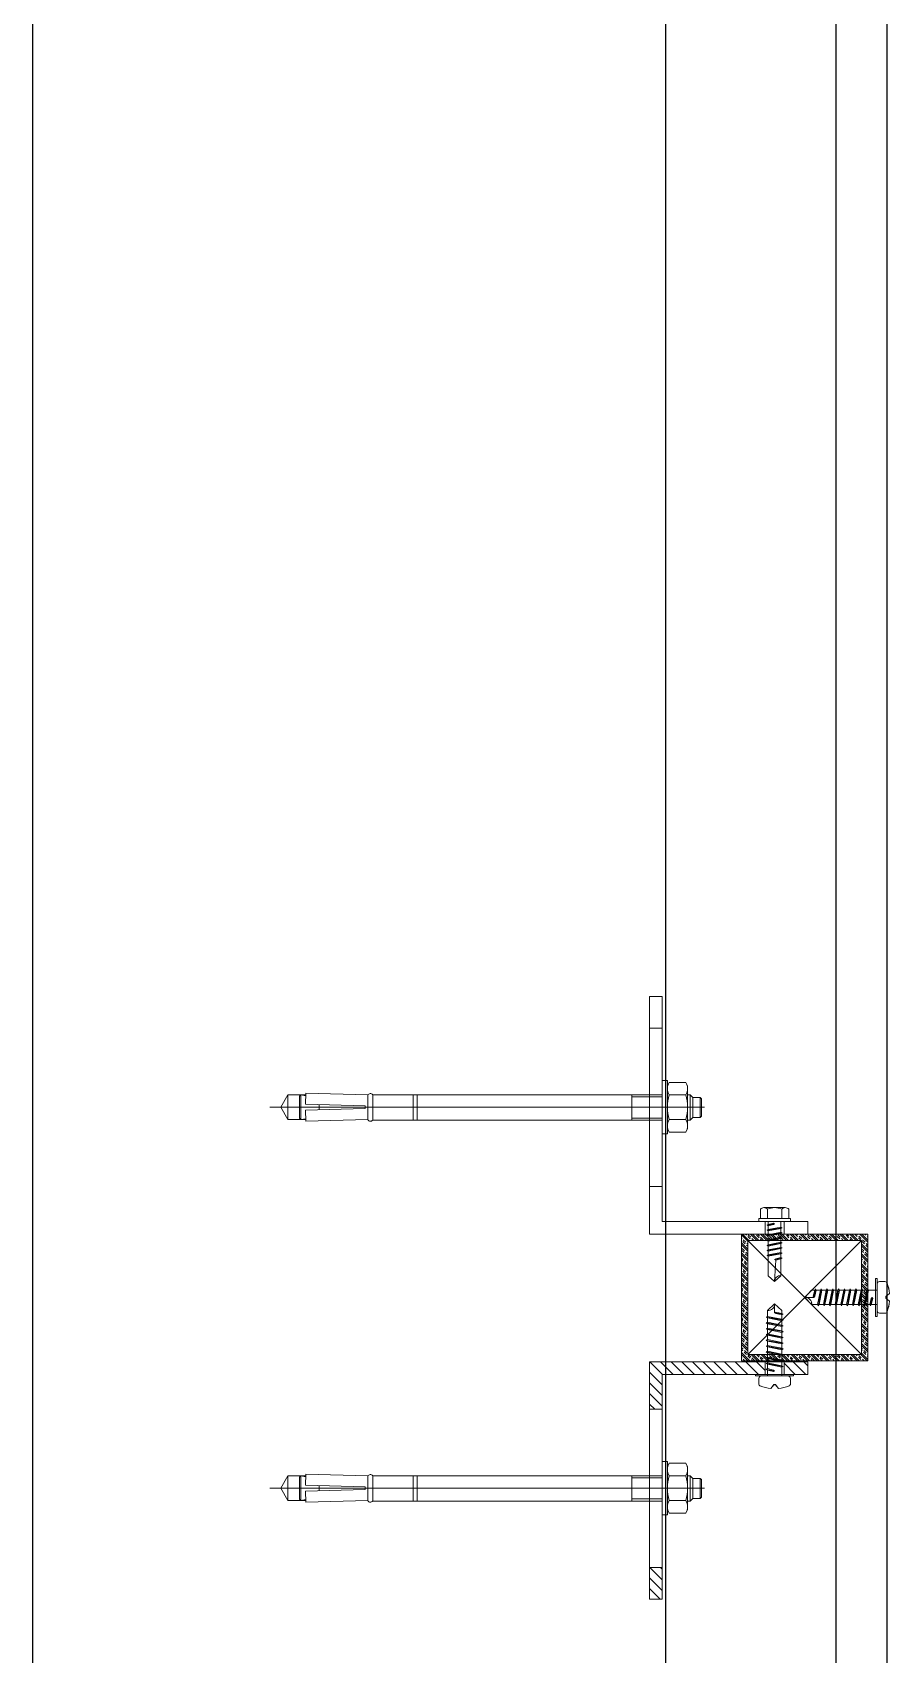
# Model space of a CAD drawing. Header units: millimetres. Extents: x 4688743 to 4806056, y -3017657 to -2960297.
# Drawn here: x 4752452 to 4752723, y -2970836 to -2970324 of the extents above; entities that cross this region are included whole.
import ezdxf

# ---------------------------------------------------------------- set-up
doc = ezdxf.new("R2010")
doc.units = ezdxf.units.MM
doc.header["$MEASUREMENT"] = 0
for name, color, linetype, lineweight in [('B-SECTIONS$0$_FAVETON-Autotaladrante N12 Filete 5.5 mm', 8, 'Continuous', 5), ('CLAYTONE-Pieza', 7, 'Continuous', 9), ('NEI-ALU-CROSS-SECTION', 150, 'Continuous', 5), ('NEI-G-BRACKET-IN PLAN', 115, 'Continuous', 5), ('NEI-G-RCC FASTENER', 253, 'Continuous', 5), ('TAPPING SCREW', 251, 'Continuous', 5)]:
    doc.layers.add(name, color=color, linetype=linetype, lineweight=lineweight)
doc.layers.add('MATEL CLADDING', color=145, linetype='Continuous')
doc.layers.add('wall', color=4, linetype='Continuous')

# ---------------------------------------------------------------- blocks, each defined once
blk = doc.blocks.new('ALU-CROSS-SECTION')
at = {"layer": 'NEI-ALU-CROSS-SECTION'}
h = blk.add_hatch(dxfattribs=at)
h.set_pattern_fill('ANSI33', color=8, scale=0.35, style=0)
h.set_pattern_definition([(45, (-14308.022, -80916.707), (-1.57154482, 1.57154482), []), (45, (-14306.4504, -80916.707), (-1.57154482, 1.57154482), [1.11125, -0.555625])])
h.paths.add_polyline_path([(20, 20), (-20, 20), (-20, -20), (20, -20)])
h.paths.add_polyline_path([(18, -18), (-18, -18), (-18, 18), (18, 18)], flags=16)
at = {"color": 8}
for p, q in [((-18, -18), (18, 18)), ((-18, 18), (18, -18))]:
    blk.add_line(p, q, dxfattribs=at)
for points in [[(-20, -20), (20, -20), (20, 20), (-20, 20)], [(-18, -18), (18, -18), (18, 18), (-18, 18)]]:
    blk.add_lwpolyline(points, close=True)
blk = doc.blocks.new('Autotaladrante N12 Filete 5.5 mm')
at = {"color": 250}
blk.add_lwpolyline([(0.4, -6), (0.1, -6, -0.414214), (0, -5.9), (0, 5.9, -0.414214), (0.1, 6), (0.4, 6, -0.414214), (0.5, 5.9), (0.5, -5.9, -0.414214)], format="xyb", close=True, dxfattribs=at)
at = {"layer": 'TAPPING SCREW'}
for p, q in [((-3.94, 1.25), (-2.75, 0.25)), ((-2.75, 0.25), (-2.75, -0.25)), ((0, 2.29), (1.85, 2.29)), ((1.62, 0), (2.08, 2.69)), ((2.31, 2.29), (3.68, 2.29)), ((4.14, 2.29), (5.51, 2.29)), ((5.98, 2.29), (7.35, 2.29)), ((7.81, 2.29), (9.18, 2.29)), ((9.64, 2.29), (11.01, 2.29)), ((10.56, -2.29), (11.48, 2.29)), ((11.25, 2.69), (11.48, 2.29)), ((11.48, 2.29), (12.85, 2.29)), ((13.31, 2.29), (14.68, 2.29)), ((14.23, -2.29), (15.14, 2.29)), ((14.55, 2.29), (20.7, 2.29)), ((14.91, 2.69), (15.14, 2.29)), ((15.14, 2.29), (16.51, 2.29)), ((16.98, 2.29), (18.35, 2.29)), ((17.66, -2.69), (18.58, 2.69)), ((20.7, 2.29), (22.8, 0)), ((-3.94, -1.25), (-2.75, -0.25)), ((0, -2.29), (2.76, -2.29)), ((3, -2.69), (3.23, -2.29)), ((4.83, -2.69), (5.06, -2.29)), ((6.66, -2.69), (6.89, -2.29)), ((8.5, -2.69), (8.73, -2.29)), ((10.33, -2.69), (10.56, -2.29)), ((10.56, -2.29), (11.93, -2.29)), ((12.39, -2.29), (13.76, -2.29)), ((13.64, -2.29), (20.7, -2.29)), ((14, -2.69), (14.23, -2.29)), ((14.23, -2.29), (15.6, -2.29)), ((16.06, -2.29), (17.43, -2.29)), ((17.89, -2.29), (19.26, -2.29)), ((19.95, 0), (22.8, 0)), ((20.7, -2.29), (22.8, 0))]:
    blk.add_line(p, q, dxfattribs=at)
for points in [[(-0.75, 5), (-2.47, 5)], [(0, 4.25), (0, -4.25)], [(4.6, -2.29), (3.23, -2.29), (4.14, 2.29), (3.91, 2.69), (3, -2.69), (2.76, -2.29), (3.68, 2.29), (3.91, 2.69)], [(6.43, -2.29), (5.06, -2.29), (5.98, 2.29), (5.75, 2.69), (4.83, -2.69), (4.6, -2.29), (5.51, 2.29), (5.75, 2.69)], [(8.26, -2.29), (6.89, -2.29), (7.81, 2.29), (7.58, 2.69), (6.66, -2.69), (6.43, -2.29), (7.35, 2.29), (7.58, 2.69)], [(10.1, -2.29), (8.73, -2.29), (9.64, 2.29), (9.41, 2.69), (8.5, -2.69), (8.26, -2.29), (9.18, 2.29), (9.41, 2.69)], [(13.08, 2.69), (13.31, 2.29), (12.39, -2.29), (12.16, -2.69), (11.93, -2.29), (12.85, 2.29), (13.08, 2.69), (12.16, -2.69)], [(15.83, -2.69), (16.06, -2.29), (16.98, 2.29), (16.75, 2.69), (15.83, -2.69), (15.6, -2.29), (16.51, 2.29), (16.75, 2.69)], [(-0.75, -5), (-2.47, -5)], [(19.95, 0), (19.72, -0.4), (19.26, -2.29), (19.5, -2.69), (19.95, 0), (20.19, -0.4), (19.73, -2.29), (19.5, -2.69)]]:
    blk.add_lwpolyline(points, dxfattribs=at)
for points in [[(2.31, 2.29), (1.85, 0.4), (1.62, 0), (1.39, 0.4), (1.85, 2.29), (2.08, 2.69)], [(10.33, -2.69), (10.1, -2.29), (11.01, 2.29), (11.25, 2.69)], [(13.76, -2.29), (14.68, 2.29), (14.91, 2.69), (14, -2.69)], [(17.89, -2.29), (17.66, -2.69), (17.43, -2.29), (18.35, 2.29), (18.58, 2.69), (18.81, 2.29)]]:
    blk.add_lwpolyline(points, close=True, dxfattribs=at)
for centre, radius, start, end in [((9.02, 0), 13, 159.5169, 174.5435), ((-2.46, 4.24), 0.756, 90.4696, 163.2548), ((-0.76, 4.24), 0.756, 0.4696, 89.5304), ((22.74, 2.05), 2.06, 173.3775, 271.6224), ((9.02, 0), 13, 185.4565, 200.4831), ((-2.46, -4.24), 0.756, 196.7452, 269.5304), ((-0.76, -4.24), 0.756, 270.4696, 359.5304)]:
    blk.add_arc(centre, radius, start, end, dxfattribs=at)
blk = doc.blocks.new('Fischer')
at = {"layer": 'NEI-G-RCC FASTENER', "linetype": 'Continuous'}
for p, q in [((-8, 6.8), (-7.39, 7.85)), ((-8, 6.8), (-8, 0)), ((-2.21, 7.85), (-7.39, 7.85)), ((-1.6, 6.8), (-2.21, 7.85)), ((-1.6, 8.4), (-1.6, 0)), ((-1.6, 8.4), (0, 8.4)), ((0, 8.4), (0, -8.4)), ((-12, 3.1), (-12.4, 2.7)), ((-12.4, 2.7), (-12.4, -2.82)), ((-12, 3.1), (-9.6, 3.1)), ((-12, -3.22), (-12, 3.1)), ((-9.6, 3.1), (-8.82, 3.94)), ((-9.6, 3.1), (-9.6, -3.22)), ((-8.82, 3.94), (-8, 3.94)), ((-8.82, -4.06), (-8.82, 3.94)), ((-8, -6.8), (-8, 0)), ((-2.21, 3.93), (-7.39, 3.93)), ((-1.6, -8.4), (-1.6, 0)), ((91.52, 3.94), (0, 3.94)), ((9.6, 3.94), (9.6, -4.06)), ((77.52, -4.06), (77.52, 3.94)), ((78.72, -4.06), (78.72, 3.94)), ((91.52, 3.94), (91.52, -4.06)), ((112.67, 4.45), (93.12, 3.89)), ((93.12, 3.92), (93.12, 3.46)), ((93.12, -3.46), (93.12, 3.46)), ((112.79, 0.93), (93.92, 0.4)), ((93.92, 0.4), (93.92, -0.4)), ((108.49, 0.78), (108.49, -0.78)), ((112.67, 4.45), (112.79, 0.93)), ((112.69, 3.92), (118.34, 3.92)), ((114.25, 3.92), (112.7, 3.62)), ((114.25, -3.92), (114.25, 3.92)), ((114.65, 3.44), (114.25, 3.92)), ((114.65, -3.44), (114.65, 3.44)), ((118.34, -3.92), (118.34, 3.92)), ((118.34, 3.92), (120.6, 0)), ((120.6, 0), (118.34, -3.92)), ((-12, -3.22), (-12.4, -2.82)), ((-9.6, -3.22), (-12, -3.22)), ((-9.6, -3.22), (-8.82, -4.06)), ((-8.82, -4.06), (-8, -4.06)), ((-2.21, -3.93), (-7.39, -3.93)), ((91.52, -4.06), (0, -4.06)), ((93.12, -3.92), (93.12, -3.46)), ((112.67, -4.45), (93.12, -3.89)), ((112.79, -0.93), (93.92, -0.4)), ((112.67, -4.45), (112.79, -0.93)), ((112.69, -3.92), (118.34, -3.92)), ((112.7, -3.62), (114.25, -3.92)), ((114.65, -3.44), (114.25, -3.92)), ((-8, -6.8), (-7.39, -7.85)), ((-2.21, -7.85), (-7.39, -7.85)), ((-1.6, -6.8), (-2.21, -7.85)), ((-1.6, -8.4), (0, -8.4))]:
    blk.add_line(p, q, dxfattribs=at)
at = {"layer": 'NEI-G-RCC FASTENER'}
for p, q in [((9.6, 3.29), (0, 3.29)), ((-13.33, 0), (124.1, 0)), ((9.6, -3.41), (0, -3.41))]:
    blk.add_line(p, q, dxfattribs=at)
at = {"layer": 'NEI-G-RCC FASTENER', "linetype": 'Continuous'}
for centre, radius, start, end in [((-4.53, 5.89), 3.47, 145.5615, 214.4385), ((-5.07, 5.89), 3.47, 325.5615, 34.4385), ((4.98, 0), 12.98, 162.383, 197.617), ((-14.58, 0), 12.98, 342.383, 17.617), ((92.28, 3.37), 0.948, 27.058, 142.9407), ((-4.53, -5.89), 3.47, 145.5615, 214.4385), ((-5.07, -5.89), 3.47, 325.5615, 34.4385), ((92.28, -3.49), 0.948, 217.0593, 332.942)]:
    blk.add_arc(centre, radius, start, end, dxfattribs=at)
blk = doc.blocks.new('B-SECTIONS$0$Autotaladrante N12 Filete 5.5 mm')
at = {"layer": 'B-SECTIONS$0$_FAVETON-Autotaladrante N12 Filete 5.5 mm'}
for p, q in [((-4.984375, -3.870117), (-4.984375, 3.870117)), ((-4.411376, 2.580078), (-1.03125, 2.580078)), ((0, 2.291992), (1.143555, 2.291992)), ((0.916504, 0), (1.375, 2.692383)), ((1.60669, 2.291992), (2.976807, 2.291992)), ((3.439942, 2.291992), (4.810059, 2.291992)), ((4.356446, -2.291992), (5.273194, 2.291992)), ((5.041749, 2.692383), (5.273194, 2.291992)), ((5.273194, 2.291992), (6.643555, 2.291992)), ((7.106446, 2.291992), (8.476807, 2.291992)), ((8.023194, -2.291992), (8.939698, 2.291992)), ((8.708252, 2.692383), (8.939698, 2.291992)), ((8.939698, 2.291992), (10.310059, 2.291992)), ((10.773194, 2.291992), (12.143311, 2.291992)), ((11.458252, -2.692383), (12.375, 2.692383)), ((12.606446, 2.291992), (19.670899, 2.291992)), ((13.981446, -0.401367), (21.770752, 0)), ((19.670899, 2.291992), (21.770752, 0)), ((19.670899, -2.291992), (21.770752, 0)), ((-4.411376, -2.580078), (-1.03125, -2.580078)), ((-1.03125, -5.160156), (-4.411376, -5.160156)), ((0, -2.291992), (2.060059, -2.291992)), ((2.291749, -2.692383), (2.523194, -2.291992)), ((4.125, -2.692383), (4.356446, -2.291992)), ((4.356446, -2.291992), (5.726807, -2.291992)), ((6.189942, -2.291992), (7.560059, -2.291992)), ((7.791504, -2.692383), (8.023194, -2.291992)), ((8.023194, -2.291992), (9.393311, -2.291992)), ((9.856446, -2.291992), (11.226807, -2.291992)), ((11.689942, -2.291992), (13.060059, -2.291992)), ((13.523194, -2.291992), (19.670899, -2.291992))]:
    blk.add_line(p, q, dxfattribs=at)
for points in [[(-1.03125, 5.160156), (-4.411376, 5.160156)], [(3.893555, -2.291992), (2.523194, -2.291992), (3.439942, 2.291992), (3.208252, 2.692383), (2.291749, -2.692383), (2.060059, -2.291992), (2.976807, 2.291992), (3.208252, 2.692383)], [(6.875, 2.692383), (7.106446, 2.291992), (6.189942, -2.291992), (5.958252, -2.692383), (5.726807, -2.291992), (6.643555, 2.291992), (6.875, 2.692383), (5.958252, -2.692383)], [(9.625, -2.692383), (9.856446, -2.291992), (10.773194, 2.291992), (10.541504, 2.692383), (9.625, -2.692383), (9.393311, -2.291992), (10.310059, 2.291992), (10.541504, 2.692383)], [(13.75, 0), (13.518555, -0.401367), (13.060059, -2.291992), (13.291749, -2.692383), (13.75, 0), (13.981446, -0.401367), (13.523194, -2.291992), (13.291749, -2.692383)]]:
    blk.add_lwpolyline(points, dxfattribs=at)
for points in [[(0, -5.729492), (0, 5.729492), (-1.03125, 5.729492), (-1.03125, -5.729492)], [(1.60669, 2.291992), (1.148194, 0.401367), (0.916504, 0), (0.685059, 0.401367), (1.143555, 2.291992), (1.375, 2.692383)], [(4.125, -2.692383), (3.893555, -2.291992), (4.810059, 2.291992), (5.041749, 2.692383)], [(7.560059, -2.291992), (8.476807, 2.291992), (8.708252, 2.692383), (7.791504, -2.692383)], [(11.689942, -2.291992), (11.458252, -2.692383), (11.226807, -2.291992), (12.143311, 2.291992), (12.375, 2.692383), (12.606446, 2.291992)]]:
    blk.add_lwpolyline(points, close=True, dxfattribs=at)
for centre, radius, start, end in [((1.111329, 0), 6.095833, 154.96034, 205.03966), ((-3.245605, 3.870117), 1.738802, 132.1065, 227.8935), ((21.712647, -2.054688), 2.055444, 88.377566, 186.622451), ((-3.245605, -3.870117), 1.738802, 132.1065, 227.8935)]:
    blk.add_arc(centre, radius, start, end, dxfattribs=at)

msp = doc.modelspace()

# ---------------------------------------------------------------- hatches: boundary and pattern name
at = {"layer": 'NEI-ALU-CROSS-SECTION'}
h = msp.add_hatch(dxfattribs=at)
h.set_pattern_fill('ANSI33', color=8, scale=0.35, angle=90, style=0)
h.set_pattern_definition([(135, (4833612.54, -2985031.6923), (-1.57154482, -1.57154482), []), (135, (4833612.54, -2985030.1207), (-1.57154482, -1.57154482), [1.11125, -0.555625])])
h.paths.add_polyline_path([(4752675.83, -2970703.67), (4752675.83, -2970743.67), (4752715.83, -2970743.67), (4752715.83, -2970703.67)])
h.paths.add_polyline_path([(4752713.83, -2970705.67), (4752713.83, -2970741.67), (4752677.83, -2970741.67), (4752677.83, -2970705.67)], flags=16)
at = {"layer": 'NEI-G-BRACKET-IN PLAN'}
h = msp.add_hatch(dxfattribs=at)
h.set_pattern_fill('ANSI31', color=8, scale=0.75, angle=90, style=0)
h.set_pattern_definition([(135, (4752671.8326, -2970563.5101), (-1.683798, -1.683798), [])])
h.paths.add_polyline_path([(4752646.83, -2970744), (4752646.83, -2970759), (4752650.83, -2970759), (4752650.83, -2970748), (4752681.33, -2970748), (4752681.33, -2970747.99), (4752683.33, -2970747.99), (4752683.33, -2970744)])
h = msp.add_hatch(dxfattribs=at)
h.set_pattern_fill('ANSI31', color=8, scale=0.75, angle=90, style=0)
h.set_pattern_definition([(135, (4752639.3331, -2970771.9646), (-1.6838, -1.6838), [])])
h.paths.add_polyline_path([(4752696.83, -2970748), (4752696.83, -2970744), (4752689.33, -2970744), (4752689.33, -2970748)])
h = msp.add_hatch(dxfattribs=at)
h.set_pattern_fill('ANSI31', color=8, scale=0.75, angle=90, style=0)
h.set_pattern_definition([(135, (4752636.8326, -2970771.9646), (-1.6838, -1.6838), [])])
h.paths.add_polyline_path([(4752646.83, -2970809), (4752646.83, -2970819), (4752650.83, -2970819), (4752650.83, -2970809)])

# ---------------------------------------------------------------- linework, layer by layer
at = {"layer": 'B-SECTIONS$0$_FAVETON-Autotaladrante N12 Filete 5.5 mm'}
for p, q in [((4752689.71, -2970695.32, 129.88), (4752682.96, -2970695.32, 129.88)), ((4752684.08, -2970695.82, 129.88), (4752684.08, -2970698.77, 129.88)), ((4752688.59, -2970695.82, 129.88), (4752688.59, -2970698.77, 129.88)), ((4752690.84, -2970698.77, 129.88), (4752690.84, -2970695.82, 129.88)), ((4752686.33, -2970700.47, 129.88), (4752683.98, -2970700.87, 129.88)), ((4752683.98, -2970704.07, 129.88), (4752684.33, -2970704.27, 129.88)), ((4752684.33, -2970699.67, 129.88), (4752684.33, -2970700.67, 129.88)), ((4752684.33, -2970701.07, 129.88), (4752684.33, -2970702.27, 129.88)), ((4752684.33, -2970702.67, 129.88), (4752684.33, -2970703.87, 129.88)), ((4752688.33, -2970703.47, 129.88), (4752684.33, -2970704.27, 129.88)), ((4752684.33, -2970704.27, 129.88), (4752684.33, -2970705.47, 129.88)), ((4752688.33, -2970699.67, 129.88), (4752688.33, -2970701.47, 129.88)), ((4752688.68, -2970701.67, 129.88), (4752688.33, -2970701.87, 129.88)), ((4752688.68, -2970703.27, 129.88), (4752688.33, -2970703.47, 129.88)), ((4752688.33, -2970703.47, 129.88), (4752688.33, -2970704.67, 129.88)), ((4752683.98, -2970707.27, 129.88), (4752684.33, -2970707.47, 129.88)), ((4752684.33, -2970705.87, 129.88), (4752684.33, -2970707.07, 129.88)), ((4752688.33, -2970706.67, 129.88), (4752684.33, -2970707.47, 129.88)), ((4752684.33, -2970707.47, 129.88), (4752684.33, -2970708.67, 129.88)), ((4752684.33, -2970709.07, 129.88), (4752684.33, -2970710.27, 129.88)), ((4752688.33, -2970705.07, 129.88), (4752688.33, -2970706.27, 129.88)), ((4752688.68, -2970706.47, 129.88), (4752688.33, -2970706.67, 129.88)), ((4752688.33, -2970706.67, 129.88), (4752688.33, -2970707.87, 129.88)), ((4752688.33, -2970708.27, 129.88), (4752688.33, -2970709.47, 129.88)), ((4752688.68, -2970709.67, 129.88), (4752683.98, -2970710.47, 129.88)), ((4752684.33, -2970710.67, 129.88), (4752684.33, -2970716.84, 129.88)), ((4752686.68, -2970711.87, 129.88), (4752686.33, -2970718.67, 129.88)), ((4752688.33, -2970709.87, 129.88), (4752688.33, -2970711.07, 129.88)), ((4752688.33, -2970711.47, 129.88), (4752688.33, -2970716.84, 129.88)), ((4752684.33, -2970716.84, 129.88), (4752686.33, -2970718.67, 129.88)), ((4752688.33, -2970716.84, 129.88), (4752686.33, -2970718.67, 129.88))]:
    msp.add_line(p, q, dxfattribs=at)
at = {"layer": 'B-SECTIONS$0$_FAVETON-Autotaladrante N12 Filete 5.5 mm', "elevation": 129.88}
for points in [[(4752691.33, -2970699.67), (4752681.33, -2970699.67), (4752681.33, -2970698.77), (4752691.33, -2970698.77)], [(4752684.33, -2970701.07), (4752685.98, -2970700.67), (4752686.33, -2970700.47), (4752685.98, -2970700.27), (4752684.33, -2970700.67), (4752683.98, -2970700.87)], [(4752688.68, -2970703.27), (4752688.33, -2970703.07), (4752684.33, -2970703.87), (4752683.98, -2970704.07)], [(4752688.33, -2970706.27), (4752684.33, -2970707.07), (4752683.98, -2970707.27), (4752688.68, -2970706.47)], [(4752688.33, -2970709.87), (4752688.68, -2970709.67), (4752688.33, -2970709.47), (4752684.33, -2970710.27), (4752683.98, -2970710.47), (4752684.33, -2970710.67)]]:
    msp.add_lwpolyline(points, close=True, dxfattribs=at)
for points in [[(4752681.83, -2970698.77), (4752681.83, -2970695.82)], [(4752688.33, -2970703.07), (4752688.33, -2970701.87), (4752684.33, -2970702.67), (4752683.98, -2970702.47), (4752688.68, -2970701.67), (4752688.33, -2970701.47), (4752684.33, -2970702.27), (4752683.98, -2970702.47)], [(4752683.98, -2970705.67), (4752684.33, -2970705.87), (4752688.33, -2970705.07), (4752688.68, -2970704.87), (4752688.33, -2970704.67), (4752684.33, -2970705.47), (4752683.98, -2970705.67), (4752688.68, -2970704.87)], [(4752688.68, -2970708.07), (4752688.33, -2970708.27), (4752684.33, -2970709.07), (4752683.98, -2970708.87), (4752688.68, -2970708.07), (4752688.33, -2970707.87), (4752684.33, -2970708.67), (4752683.98, -2970708.87)], [(4752686.33, -2970711.67), (4752686.68, -2970711.47), (4752688.33, -2970711.07), (4752688.68, -2970711.27), (4752686.33, -2970711.67), (4752686.68, -2970711.87), (4752688.33, -2970711.47), (4752688.68, -2970711.27)]]:
    msp.add_lwpolyline(points, dxfattribs=at)
at = {"layer": 'B-SECTIONS$0$_FAVETON-Autotaladrante N12 Filete 5.5 mm'}
for centre, radius, start, end in [((4752682.96, -2970696.84, 129.88), 1.52, 42.0825, 137.8695), ((4752686.33, -2970700.64, 129.88), 5.32, 64.9364, 115.0157), ((4752689.71, -2970696.84, 129.88), 1.52, 42.0825, 137.8695), ((4752688.12, -2970718.62, 129.88), 1.79, 83.3536, 181.5985)]:
    msp.add_arc(centre, radius, start, end, dxfattribs=at)
at = {"layer": 'CLAYTONE-Pieza', "color": 250, "elevation": 129.88}
for points in [[(4752718.33, -2970717.67), (4752718.63, -2970717.67, -0.414214), (4752718.73, -2970717.77), (4752718.73, -2970729.57, -0.414214), (4752718.63, -2970729.67), (4752718.33, -2970729.67, -0.414214), (4752718.23, -2970729.57), (4752718.23, -2970717.77, -0.414214)], [(4752692.33, -2970748.1), (4752692.33, -2970748.4, -0.414214), (4752692.23, -2970748.5), (4752680.43, -2970748.5, -0.414214), (4752680.33, -2970748.4), (4752680.33, -2970748.1, -0.414214), (4752680.43, -2970748), (4752692.23, -2970748, -0.414214)]]:
    msp.add_lwpolyline(points, format="xyb", close=True, dxfattribs=at)
at = {"layer": 'MATEL CLADDING', "elevation": 0}
for points in [[(4752705.83, -2973389.64), (4752705.83, -2966811.47), (4752705.83, -2966811.47)], [(4752721.83, -2966811.47), (4752721.83, -2973389.64)]]:
    msp.add_lwpolyline(points, dxfattribs=at)
at = {"layer": 'NEI-ALU-CROSS-SECTION', "color": 8}
for p, q in [((4752713.83, -2970741.67, 129.88), (4752677.83, -2970705.67, 129.88)), ((4752677.83, -2970741.67, 129.88), (4752713.83, -2970705.67, 129.88))]:
    msp.add_line(p, q, dxfattribs=at)
at = {"layer": 'NEI-ALU-CROSS-SECTION', "elevation": 129.88}
for points in [[(4752715.83, -2970743.67), (4752715.83, -2970703.67), (4752675.83, -2970703.67), (4752675.83, -2970743.67)], [(4752713.83, -2970741.67), (4752713.83, -2970705.67), (4752677.83, -2970705.67), (4752677.83, -2970741.67)]]:
    msp.add_lwpolyline(points, close=True, dxfattribs=at)
at = {"layer": 'NEI-G-BRACKET-IN PLAN', "color": 8}
for p, q in [((4752646.83, -2970638.67, -1168.96), (4752650.83, -2970638.67, -1168.96)), ((4752646.83, -2970688.67, -1168.96), (4752650.83, -2970688.67, -1168.96)), ((4752683.33, -2970699.67, 129.88), (4752683.33, -2970703.67, 129.88)), ((4752689.33, -2970699.67, 129.88), (4752689.33, -2970703.67, 129.88)), ((4752683.33, -2970748, 129.88), (4752683.33, -2970744, 129.88)), ((4752689.33, -2970748, 129.88), (4752689.33, -2970744, 129.88)), ((4752646.83, -2970759, -1168.96), (4752650.83, -2970759, -1168.96)), ((4752646.83, -2970809, -1168.96), (4752650.83, -2970809, -1168.96))]:
    msp.add_line(p, q, dxfattribs=at)
at = {"layer": 'NEI-G-BRACKET-IN PLAN', "color": 8, "elevation": 129.88}
for points in [[(4752646.83, -2970628.67), (4752646.83, -2970703.67), (4752696.83, -2970703.67), (4752696.83, -2970699.67), (4752650.83, -2970699.67), (4752650.83, -2970628.67), (4752646.83, -2970628.67)], [(4752646.83, -2970819), (4752646.83, -2970744), (4752696.83, -2970744), (4752696.83, -2970748), (4752650.83, -2970748), (4752650.83, -2970819), (4752646.83, -2970819)]]:
    msp.add_lwpolyline(points, dxfattribs=at)
at = {"layer": 'NEI-G-RCC FASTENER', "linetype": 'Continuous'}
for p, q in [((4752650.83, -2970655.21, -1168.96), (4752650.83, -2970672.01, -1168.96)), ((4752652.43, -2970655.21, -1168.96), (4752650.83, -2970655.21, -1168.96)), ((4752652.43, -2970672.01, -1168.96), (4752652.43, -2970655.21, -1168.96)), ((4752652.43, -2970656.81, -1168.96), (4752653.04, -2970655.76, -1168.96)), ((4752653.04, -2970655.76, -1168.96), (4752658.22, -2970655.76, -1168.96)), ((4752658.83, -2970656.81, -1168.96), (4752658.22, -2970655.76, -1168.96)), ((4752658.83, -2970670.41, -1168.96), (4752658.83, -2970656.81, -1168.96)), ((4752532.49, -2970659.69, -1168.96), (4752530.23, -2970663.61, -1168.96)), ((4752538.14, -2970659.69, -1168.96), (4752532.49, -2970659.69, -1168.96)), ((4752532.49, -2970667.53, -1168.96), (4752532.49, -2970659.69, -1168.96)), ((4752536.18, -2970660.17, -1168.96), (4752536.58, -2970659.69, -1168.96)), ((4752536.18, -2970667.05, -1168.96), (4752536.18, -2970660.17, -1168.96)), ((4752536.58, -2970667.53, -1168.96), (4752536.58, -2970659.69, -1168.96)), ((4752536.58, -2970659.69, -1168.96), (4752538.13, -2970659.99, -1168.96)), ((4752538.16, -2970659.16, -1168.96), (4752538.04, -2970662.68, -1168.96)), ((4752538.04, -2970662.68, -1168.96), (4752556.91, -2970663.21, -1168.96)), ((4752538.16, -2970659.16, -1168.96), (4752557.71, -2970659.72, -1168.96)), ((4752542.34, -2970662.83, -1168.96), (4752542.34, -2970664.39, -1168.96)), ((4752556.91, -2970663.21, -1168.96), (4752556.91, -2970664.01, -1168.96)), ((4752557.71, -2970667.53, -1168.96), (4752557.71, -2970659.69, -1168.96)), ((4752559.31, -2970659.67, -1168.96), (4752650.83, -2970659.67, -1168.96)), ((4752559.31, -2970659.67, -1168.96), (4752559.31, -2970667.67, -1168.96)), ((4752572.11, -2970667.67, -1168.96), (4752572.11, -2970659.67, -1168.96)), ((4752573.31, -2970667.67, -1168.96), (4752573.31, -2970659.67, -1168.96)), ((4752641.23, -2970659.67, -1168.96), (4752641.23, -2970667.67, -1168.96)), ((4752653.04, -2970659.68, -1168.96), (4752658.22, -2970659.68, -1168.96)), ((4752659.65, -2970659.67, -1168.96), (4752658.83, -2970659.67, -1168.96)), ((4752659.65, -2970667.67, -1168.96), (4752659.65, -2970659.67, -1168.96)), ((4752660.43, -2970660.51, -1168.96), (4752659.65, -2970659.67, -1168.96)), ((4752662.83, -2970660.51, -1168.96), (4752660.43, -2970660.51, -1168.96)), ((4752660.43, -2970660.51, -1168.96), (4752660.43, -2970666.83, -1168.96)), ((4752662.83, -2970666.83, -1168.96), (4752662.83, -2970660.51, -1168.96)), ((4752662.83, -2970660.51, -1168.96), (4752663.23, -2970660.91, -1168.96)), ((4752663.23, -2970660.91, -1168.96), (4752663.23, -2970666.43, -1168.96)), ((4752530.23, -2970663.61, -1168.96), (4752532.49, -2970667.53, -1168.96)), ((4752538.14, -2970667.53, -1168.96), (4752532.49, -2970667.53, -1168.96)), ((4752536.18, -2970667.05, -1168.96), (4752536.58, -2970667.53, -1168.96)), ((4752538.13, -2970667.23, -1168.96), (4752536.58, -2970667.53, -1168.96)), ((4752538.04, -2970664.54, -1168.96), (4752556.91, -2970664.01, -1168.96)), ((4752538.16, -2970668.06, -1168.96), (4752538.04, -2970664.54, -1168.96)), ((4752538.16, -2970668.06, -1168.96), (4752557.71, -2970667.5, -1168.96)), ((4752559.31, -2970667.67, -1168.96), (4752650.83, -2970667.67, -1168.96)), ((4752653.04, -2970667.54, -1168.96), (4752658.22, -2970667.54, -1168.96)), ((4752659.65, -2970667.67, -1168.96), (4752658.83, -2970667.67, -1168.96)), ((4752660.43, -2970666.83, -1168.96), (4752659.65, -2970667.67, -1168.96)), ((4752660.43, -2970666.83, -1168.96), (4752662.83, -2970666.83, -1168.96)), ((4752662.83, -2970666.83, -1168.96), (4752663.23, -2970666.43, -1168.96)), ((4752652.43, -2970672.01, -1168.96), (4752650.83, -2970672.01, -1168.96)), ((4752652.43, -2970670.41, -1168.96), (4752653.04, -2970671.46, -1168.96)), ((4752653.04, -2970671.46, -1168.96), (4752658.22, -2970671.46, -1168.96)), ((4752658.83, -2970670.41, -1168.96), (4752658.22, -2970671.46, -1168.96)), ((4752650.83, -2970775.54, -1168.96), (4752650.83, -2970792.34, -1168.96)), ((4752652.43, -2970775.54, -1168.96), (4752650.83, -2970775.54, -1168.96)), ((4752652.43, -2970792.34, -1168.96), (4752652.43, -2970775.54, -1168.96)), ((4752652.43, -2970777.14, -1168.96), (4752653.04, -2970776.08, -1168.96)), ((4752653.04, -2970776.08, -1168.96), (4752658.22, -2970776.08, -1168.96)), ((4752658.83, -2970777.14, -1168.96), (4752658.22, -2970776.08, -1168.96)), ((4752532.49, -2970780.02, -1168.96), (4752530.23, -2970783.94, -1168.96)), ((4752538.14, -2970780.02, -1168.96), (4752532.49, -2970780.02, -1168.96)), ((4752532.49, -2970787.86, -1168.96), (4752532.49, -2970780.02, -1168.96)), ((4752536.18, -2970780.5, -1168.96), (4752536.58, -2970780.02, -1168.96)), ((4752536.18, -2970787.38, -1168.96), (4752536.18, -2970780.5, -1168.96)), ((4752536.58, -2970787.86, -1168.96), (4752536.58, -2970780.02, -1168.96)), ((4752536.58, -2970780.02, -1168.96), (4752538.13, -2970780.32, -1168.96)), ((4752538.16, -2970779.49, -1168.96), (4752538.04, -2970783.01, -1168.96)), ((4752538.16, -2970779.49, -1168.96), (4752557.71, -2970780.04, -1168.96)), ((4752557.71, -2970787.86, -1168.96), (4752557.71, -2970780.02, -1168.96)), ((4752559.31, -2970780, -1168.96), (4752650.83, -2970780, -1168.96)), ((4752559.31, -2970780, -1168.96), (4752559.31, -2970788, -1168.96)), ((4752572.11, -2970788, -1168.96), (4752572.11, -2970780, -1168.96)), ((4752573.31, -2970788, -1168.96), (4752573.31, -2970780, -1168.96)), ((4752641.23, -2970780, -1168.96), (4752641.23, -2970788, -1168.96)), ((4752653.04, -2970780.01, -1168.96), (4752658.22, -2970780.01, -1168.96)), ((4752658.83, -2970790.74, -1168.96), (4752658.83, -2970777.14, -1168.96)), ((4752659.65, -2970780, -1168.96), (4752658.83, -2970780, -1168.96)), ((4752659.65, -2970788, -1168.96), (4752659.65, -2970780, -1168.96)), ((4752660.43, -2970780.84, -1168.96), (4752659.65, -2970780, -1168.96)), ((4752662.83, -2970780.84, -1168.96), (4752660.43, -2970780.84, -1168.96)), ((4752660.43, -2970780.84, -1168.96), (4752660.43, -2970787.16, -1168.96)), ((4752662.83, -2970787.16, -1168.96), (4752662.83, -2970780.84, -1168.96)), ((4752662.83, -2970780.84, -1168.96), (4752663.23, -2970781.24, -1168.96)), ((4752663.23, -2970781.24, -1168.96), (4752663.23, -2970786.76, -1168.96)), ((4752530.23, -2970783.94, -1168.96), (4752532.49, -2970787.86, -1168.96)), ((4752538.04, -2970783.01, -1168.96), (4752556.91, -2970783.54, -1168.96)), ((4752538.04, -2970784.87, -1168.96), (4752556.91, -2970784.34, -1168.96)), ((4752538.16, -2970788.38, -1168.96), (4752538.04, -2970784.87, -1168.96)), ((4752542.34, -2970783.16, -1168.96), (4752542.34, -2970784.72, -1168.96)), ((4752556.91, -2970783.54, -1168.96), (4752556.91, -2970784.34, -1168.96)), ((4752538.14, -2970787.86, -1168.96), (4752532.49, -2970787.86, -1168.96)), ((4752536.18, -2970787.38, -1168.96), (4752536.58, -2970787.86, -1168.96)), ((4752538.13, -2970787.55, -1168.96), (4752536.58, -2970787.86, -1168.96)), ((4752538.16, -2970788.38, -1168.96), (4752557.71, -2970787.83, -1168.96)), ((4752559.31, -2970788, -1168.96), (4752650.83, -2970788, -1168.96)), ((4752652.43, -2970790.74, -1168.96), (4752653.04, -2970791.79, -1168.96)), ((4752653.04, -2970787.86, -1168.96), (4752658.22, -2970787.86, -1168.96)), ((4752658.83, -2970790.74, -1168.96), (4752658.22, -2970791.79, -1168.96)), ((4752659.65, -2970788, -1168.96), (4752658.83, -2970788, -1168.96)), ((4752660.43, -2970787.16, -1168.96), (4752659.65, -2970788, -1168.96)), ((4752660.43, -2970787.16, -1168.96), (4752662.83, -2970787.16, -1168.96)), ((4752662.83, -2970787.16, -1168.96), (4752663.23, -2970786.76, -1168.96)), ((4752652.43, -2970792.34, -1168.96), (4752650.83, -2970792.34, -1168.96)), ((4752653.04, -2970791.79, -1168.96), (4752658.22, -2970791.79, -1168.96))]:
    msp.add_line(p, q, dxfattribs=at)
at = {"layer": 'NEI-G-RCC FASTENER'}
for p, q in [((4752641.23, -2970660.32, -1168.96), (4752650.83, -2970660.32, -1168.96)), ((4752664.17, -2970663.61, -1168.96), (4752526.73, -2970663.61, -1168.96)), ((4752641.23, -2970667.02, -1168.96), (4752650.83, -2970667.02, -1168.96)), ((4752641.23, -2970780.65, -1168.96), (4752650.83, -2970780.65, -1168.96)), ((4752664.17, -2970783.94, -1168.96), (4752526.73, -2970783.94, -1168.96)), ((4752641.23, -2970787.35, -1168.96), (4752650.83, -2970787.35, -1168.96))]:
    msp.add_line(p, q, dxfattribs=at)
at = {"layer": 'NEI-G-RCC FASTENER', "linetype": 'Continuous'}
for centre, radius, start, end in [((4752655.9, -2970657.72, -1168.96), 3.47, 145.5615, 214.4385), ((4752655.36, -2970657.72, -1168.96), 3.47, 325.5615, 34.4385), ((4752558.55, -2970660.24, -1168.96), 0.948, 37.0593, 152.942), ((4752665.41, -2970663.61, -1168.96), 12.98, 162.383, 197.617), ((4752645.86, -2970663.61, -1168.96), 12.98, 342.383, 17.617), ((4752558.55, -2970667.1, -1168.96), 0.948, 207.058, 322.9407), ((4752655.9, -2970669.5, -1168.96), 3.47, 145.5615, 214.4385), ((4752655.36, -2970669.5, -1168.96), 3.47, 325.5615, 34.4385), ((4752655.9, -2970778.05, -1168.96), 3.47, 145.5615, 214.4385), ((4752655.36, -2970778.05, -1168.96), 3.47, 325.5615, 34.4385), ((4752558.55, -2970780.57, -1168.96), 0.948, 37.0593, 152.942), ((4752665.41, -2970783.94, -1168.96), 12.98, 162.383, 197.617), ((4752645.86, -2970783.94, -1168.96), 12.98, 342.383, 17.617), ((4752558.55, -2970787.42, -1168.96), 0.948, 207.058, 322.9407), ((4752655.9, -2970789.83, -1168.96), 3.47, 145.5615, 214.4385), ((4752655.36, -2970789.83, -1168.96), 3.47, 325.5615, 34.4385)]:
    msp.add_arc(centre, radius, start, end, dxfattribs=at)
at = {"layer": 'TAPPING SCREW'}
for p, q in [((4752698.03, -2970721.38, 129.88), (4752695.93, -2970723.67, 129.88)), ((4752698.77, -2970723.67, 129.88), (4752695.93, -2970723.67, 129.88)), ((4752698.03, -2970725.96, 129.88), (4752695.93, -2970723.67, 129.88)), ((4752706.33, -2970721.38, 129.88), (4752698.03, -2970721.38, 129.88)), ((4752701.07, -2970720.98, 129.88), (4752700.15, -2970726.36, 129.88)), ((4752704.5, -2970721.38, 129.88), (4752703.58, -2970725.96, 129.88)), ((4752704.73, -2970720.98, 129.88), (4752704.5, -2970721.38, 129.88)), ((4752708.17, -2970721.38, 129.88), (4752706.8, -2970721.38, 129.88)), ((4752708.17, -2970721.38, 129.88), (4752707.25, -2970725.96, 129.88)), ((4752708.4, -2970720.98, 129.88), (4752708.17, -2970721.38, 129.88)), ((4752710.23, -2970720.98, 129.88), (4752710, -2970721.38, 129.88)), ((4752712.07, -2970720.98, 129.88), (4752711.83, -2970721.38, 129.88)), ((4752713.9, -2970720.98, 129.88), (4752713.67, -2970721.38, 129.88)), ((4752715.73, -2970720.98, 129.88), (4752715.5, -2970721.38, 129.88)), ((4752718.73, -2970721.38, 129.88), (4752715.96, -2970721.38, 129.88)), ((4752717.11, -2970723.67, 129.88), (4752716.65, -2970726.36, 129.88)), ((4752722.66, -2970722.42, 129.88), (4752721.47, -2970723.42, 129.88)), ((4752721.47, -2970723.92, 129.88), (4752721.47, -2970723.42, 129.88)), ((4752722.66, -2970724.92, 129.88), (4752721.47, -2970723.92, 129.88)), ((4752689.03, -2970730.83, 129.88), (4752683.64, -2970729.92, 129.88)), ((4752684.04, -2970727.79, 129.88), (4752686.33, -2970725.69, 129.88)), ((4752684.04, -2970735.19, 129.88), (4752684.04, -2970727.79, 129.88)), ((4752688.63, -2970727.79, 129.88), (4752686.33, -2970725.69, 129.88)), ((4752686.33, -2970728.54, 129.88), (4752686.33, -2970725.69, 129.88)), ((4752688.63, -2970736.1, 129.88), (4752688.63, -2970727.79, 129.88)), ((4752705.42, -2970725.96, 129.88), (4752698.03, -2970725.96, 129.88)), ((4752703.82, -2970726.36, 129.88), (4752703.58, -2970725.96, 129.88)), ((4752707.25, -2970725.96, 129.88), (4752705.88, -2970725.96, 129.88)), ((4752707.48, -2970726.36, 129.88), (4752707.25, -2970725.96, 129.88)), ((4752709.08, -2970725.96, 129.88), (4752707.71, -2970725.96, 129.88)), ((4752710.92, -2970725.96, 129.88), (4752709.55, -2970725.96, 129.88)), ((4752712.75, -2970725.96, 129.88), (4752711.38, -2970725.96, 129.88)), ((4752714.58, -2970725.96, 129.88), (4752713.21, -2970725.96, 129.88)), ((4752716.42, -2970725.96, 129.88), (4752715.05, -2970725.96, 129.88)), ((4752718.73, -2970725.96, 129.88), (4752716.88, -2970725.96, 129.88)), ((4752683.64, -2970733.58, 129.88), (4752684.04, -2970733.35, 129.88)), ((4752688.63, -2970734.27, 129.88), (4752684.04, -2970733.35, 129.88)), ((4752689.03, -2970734.5, 129.88), (4752688.63, -2970734.27, 129.88)), ((4752683.64, -2970737.25, 129.88), (4752684.04, -2970737.02, 129.88)), ((4752684.04, -2970737.02, 129.88), (4752684.04, -2970735.65, 129.88)), ((4752688.63, -2970737.94, 129.88), (4752684.04, -2970737.02, 129.88)), ((4752684.04, -2970738.85, 129.88), (4752684.04, -2970737.48, 129.88)), ((4752684.04, -2970740.69, 129.88), (4752684.04, -2970739.32, 129.88)), ((4752688.63, -2970737.94, 129.88), (4752688.63, -2970736.57, 129.88)), ((4752689.03, -2970738.17, 129.88), (4752688.63, -2970737.94, 129.88)), ((4752689.03, -2970740, 129.88), (4752688.63, -2970739.77, 129.88)), ((4752684.04, -2970742.52, 129.88), (4752684.04, -2970741.15, 129.88)), ((4752684.04, -2970744.35, 129.88), (4752684.04, -2970742.98, 129.88)), ((4752684.04, -2970746.19, 129.88), (4752684.04, -2970744.82, 129.88)), ((4752689.03, -2970741.83, 129.88), (4752688.63, -2970741.6, 129.88)), ((4752689.03, -2970743.67, 129.88), (4752688.63, -2970743.44, 129.88)), ((4752689.03, -2970745.5, 129.88), (4752688.63, -2970745.27, 129.88)), ((4752686.33, -2970746.88, 129.88), (4752683.64, -2970746.42, 129.88)), ((4752684.04, -2970748.5, 129.88), (4752684.04, -2970746.65, 129.88)), ((4752688.63, -2970748.5, 129.88), (4752688.63, -2970745.73, 129.88)), ((4752685.08, -2970752.43, 129.88), (4752686.08, -2970751.24, 129.88)), ((4752686.08, -2970751.24, 129.88), (4752686.58, -2970751.24, 129.88)), ((4752687.59, -2970752.43, 129.88), (4752686.58, -2970751.24, 129.88))]:
    msp.add_line(p, q, dxfattribs=at)
at = {"layer": 'TAPPING SCREW', "elevation": 129.88}
for points in [[(4752718.73, -2970727.92), (4752718.73, -2970719.42)], [(4752719.48, -2970718.67), (4752721.2, -2970718.67)], [(4752698.77, -2970723.67), (4752699.01, -2970723.27), (4752699.46, -2970721.38), (4752699.23, -2970720.98), (4752698.77, -2970723.67), (4752698.54, -2970723.27), (4752699, -2970721.38), (4752699.23, -2970720.98)], [(4752702.9, -2970720.98), (4752702.67, -2970721.38), (4752701.75, -2970725.96), (4752701.98, -2970726.36), (4752702.9, -2970720.98), (4752703.13, -2970721.38), (4752702.21, -2970725.96), (4752701.98, -2970726.36)], [(4752705.65, -2970726.36), (4752705.42, -2970725.96), (4752706.33, -2970721.38), (4752706.57, -2970720.98), (4752706.8, -2970721.38), (4752705.88, -2970725.96), (4752705.65, -2970726.36), (4752706.57, -2970720.98)], [(4752708.63, -2970721.38), (4752710, -2970721.38), (4752709.08, -2970725.96), (4752709.32, -2970726.36), (4752710.23, -2970720.98), (4752710.46, -2970721.38), (4752709.55, -2970725.96), (4752709.32, -2970726.36)], [(4752710.46, -2970721.38), (4752711.83, -2970721.38), (4752710.92, -2970725.96), (4752711.15, -2970726.36), (4752712.07, -2970720.98), (4752712.3, -2970721.38), (4752711.38, -2970725.96), (4752711.15, -2970726.36)], [(4752712.3, -2970721.38), (4752713.67, -2970721.38), (4752712.75, -2970725.96), (4752712.98, -2970726.36), (4752713.9, -2970720.98), (4752714.13, -2970721.38), (4752713.21, -2970725.96), (4752712.98, -2970726.36)], [(4752714.13, -2970721.38), (4752715.5, -2970721.38), (4752714.58, -2970725.96), (4752714.82, -2970726.36), (4752715.73, -2970720.98), (4752715.96, -2970721.38), (4752715.05, -2970725.96), (4752714.82, -2970726.36)], [(4752686.33, -2970728.54), (4752686.73, -2970728.77), (4752688.63, -2970729.23), (4752689.03, -2970729), (4752686.33, -2970728.54), (4752686.73, -2970728.31), (4752688.63, -2970728.77), (4752689.03, -2970729)], [(4752719.48, -2970728.67), (4752721.2, -2970728.67)], [(4752689.03, -2970732.67), (4752688.63, -2970732.44), (4752684.04, -2970731.52), (4752683.64, -2970731.75), (4752689.03, -2970732.67), (4752688.63, -2970732.9), (4752684.04, -2970731.98), (4752683.64, -2970731.75)], [(4752683.64, -2970735.42), (4752684.04, -2970735.19), (4752688.63, -2970736.1), (4752689.03, -2970736.33), (4752688.63, -2970736.57), (4752684.04, -2970735.65), (4752683.64, -2970735.42), (4752689.03, -2970736.33)], [(4752688.63, -2970738.4), (4752688.63, -2970739.77), (4752684.04, -2970738.85), (4752683.64, -2970739.08), (4752689.03, -2970740), (4752688.63, -2970740.23), (4752684.04, -2970739.32), (4752683.64, -2970739.08)], [(4752688.63, -2970740.23), (4752688.63, -2970741.6), (4752684.04, -2970740.69), (4752683.64, -2970740.92), (4752689.03, -2970741.83), (4752688.63, -2970742.07), (4752684.04, -2970741.15), (4752683.64, -2970740.92)], [(4752688.63, -2970742.07), (4752688.63, -2970743.44), (4752684.04, -2970742.52), (4752683.64, -2970742.75), (4752689.03, -2970743.67), (4752688.63, -2970743.9), (4752684.04, -2970742.98), (4752683.64, -2970742.75)], [(4752688.63, -2970743.9), (4752688.63, -2970745.27), (4752684.04, -2970744.35), (4752683.64, -2970744.58), (4752689.03, -2970745.5), (4752688.63, -2970745.73), (4752684.04, -2970744.82), (4752683.64, -2970744.58)], [(4752681.33, -2970749.25), (4752681.33, -2970750.96)], [(4752682.08, -2970748.5), (4752690.58, -2970748.5)], [(4752691.33, -2970749.25), (4752691.33, -2970750.96)]]:
    msp.add_lwpolyline(points, dxfattribs=at)
for points in [[(4752700.83, -2970721.38), (4752701.07, -2970720.98), (4752701.3, -2970721.38), (4752700.38, -2970725.96), (4752700.15, -2970726.36), (4752699.92, -2970725.96)], [(4752704.96, -2970721.38), (4752704.05, -2970725.96), (4752703.82, -2970726.36), (4752704.73, -2970720.98)], [(4752708.4, -2970720.98), (4752708.63, -2970721.38), (4752707.71, -2970725.96), (4752707.48, -2970726.36)], [(4752716.42, -2970725.96), (4752716.88, -2970724.07), (4752717.11, -2970723.67), (4752717.34, -2970724.07), (4752716.88, -2970725.96), (4752716.65, -2970726.36)], [(4752688.63, -2970730.6), (4752689.03, -2970730.83), (4752688.63, -2970731.07), (4752684.04, -2970730.15), (4752683.64, -2970729.92), (4752684.04, -2970729.69)], [(4752688.63, -2970734.73), (4752684.04, -2970733.82), (4752683.64, -2970733.58), (4752689.03, -2970734.5)], [(4752689.03, -2970738.17), (4752688.63, -2970738.4), (4752684.04, -2970737.48), (4752683.64, -2970737.25)], [(4752684.04, -2970746.19), (4752685.93, -2970746.64), (4752686.33, -2970746.88), (4752685.93, -2970747.11), (4752684.04, -2970746.65), (4752683.64, -2970746.42)]]:
    msp.add_lwpolyline(points, close=True, dxfattribs=at)
at = {"layer": 'TAPPING SCREW'}
for centre, radius, start, end in [((4752719.48, -2970719.43, 129.88), 0.756, 90.4696, 179.5304), ((4752721.19, -2970719.43, 129.88), 0.756, 16.7452, 89.5304), ((4752709.7, -2970723.67, 129.88), 13, 5.4565, 20.4831), ((4752695.98, -2970725.72, 129.88), 2.06, 353.3775, 91.6224), ((4752709.7, -2970723.67, 129.88), 13, 339.5169, 354.5435), ((4752684.28, -2970725.75, 129.88), 2.06, 263.3775, 1.6224), ((4752719.48, -2970727.91, 129.88), 0.756, 180.4696, 269.5304), ((4752721.19, -2970727.91, 129.88), 0.756, 270.4696, 343.2548), ((4752682.09, -2970749.25, 129.88), 0.756, 90.4696, 179.5304), ((4752690.58, -2970749.25, 129.88), 0.756, 0.4696, 89.5304), ((4752682.09, -2970750.96, 129.88), 0.756, 180.4696, 253.2548), ((4752686.33, -2970739.47, 129.88), 13, 249.5169, 264.5435), ((4752686.33, -2970739.47, 129.88), 13, 275.4565, 290.4831), ((4752690.58, -2970750.96, 129.88), 0.756, 286.7452, 359.5304)]:
    msp.add_arc(centre, radius, start, end, dxfattribs=at)
at = {"layer": 'wall'}
for p, q in [((4752652.01, -2973564.64, 0), (4752651.74, -2965763.96, 0)), ((4752451.9, -2971764.64, 0), (4752451.74, -2966065.29, 0))]:
    msp.add_line(p, q, dxfattribs=at)

# ---------------------------------------------------------------- block references
at = {"layer": 'CLAYTONE-Pieza', "color": 8, "rotation": 179.9999999999999}
msp.add_blockref('Autotaladrante N12 Filete 5.5 mm', (4752718.73, -2970723.67, 129.88), dxfattribs=at)
at = {"layer": 'CLAYTONE-Pieza', "rotation": 90}
msp.add_blockref('Autotaladrante N12 Filete 5.5 mm', (4752686.33, -2970748.5, 129.88), dxfattribs=at)
at = {"layer": 'NEI-ALU-CROSS-SECTION', "color": 8, "rotation": 90}
msp.add_blockref('ALU-CROSS-SECTION', (4752695.83, -2970723.67, 129.88), dxfattribs=at)
at = {"layer": 'NEI-G-BRACKET-IN PLAN', "color": 8, "extrusion": (0, 0, -1), "xscale": 0.8726777181651566, "yscale": 0.8726777181651566, "zscale": -0.8726777181651566, "rotation": 270.0239505062693}
msp.add_blockref('B-SECTIONS$0$Autotaladrante N12 Filete 5.5 mm', (-4752686.33, -2970699.67, -129.88), dxfattribs=at)
at = {"layer": 'NEI-G-RCC FASTENER', "extrusion": (0, 0, -1), "zscale": -1}
for p in [(-4752650.83, -2970663.61, 1168.96), (-4752650.83, -2970783.94, 1168.96)]:
    msp.add_blockref('Fischer', p, dxfattribs=at)

doc.saveas('drawing.dxf')
